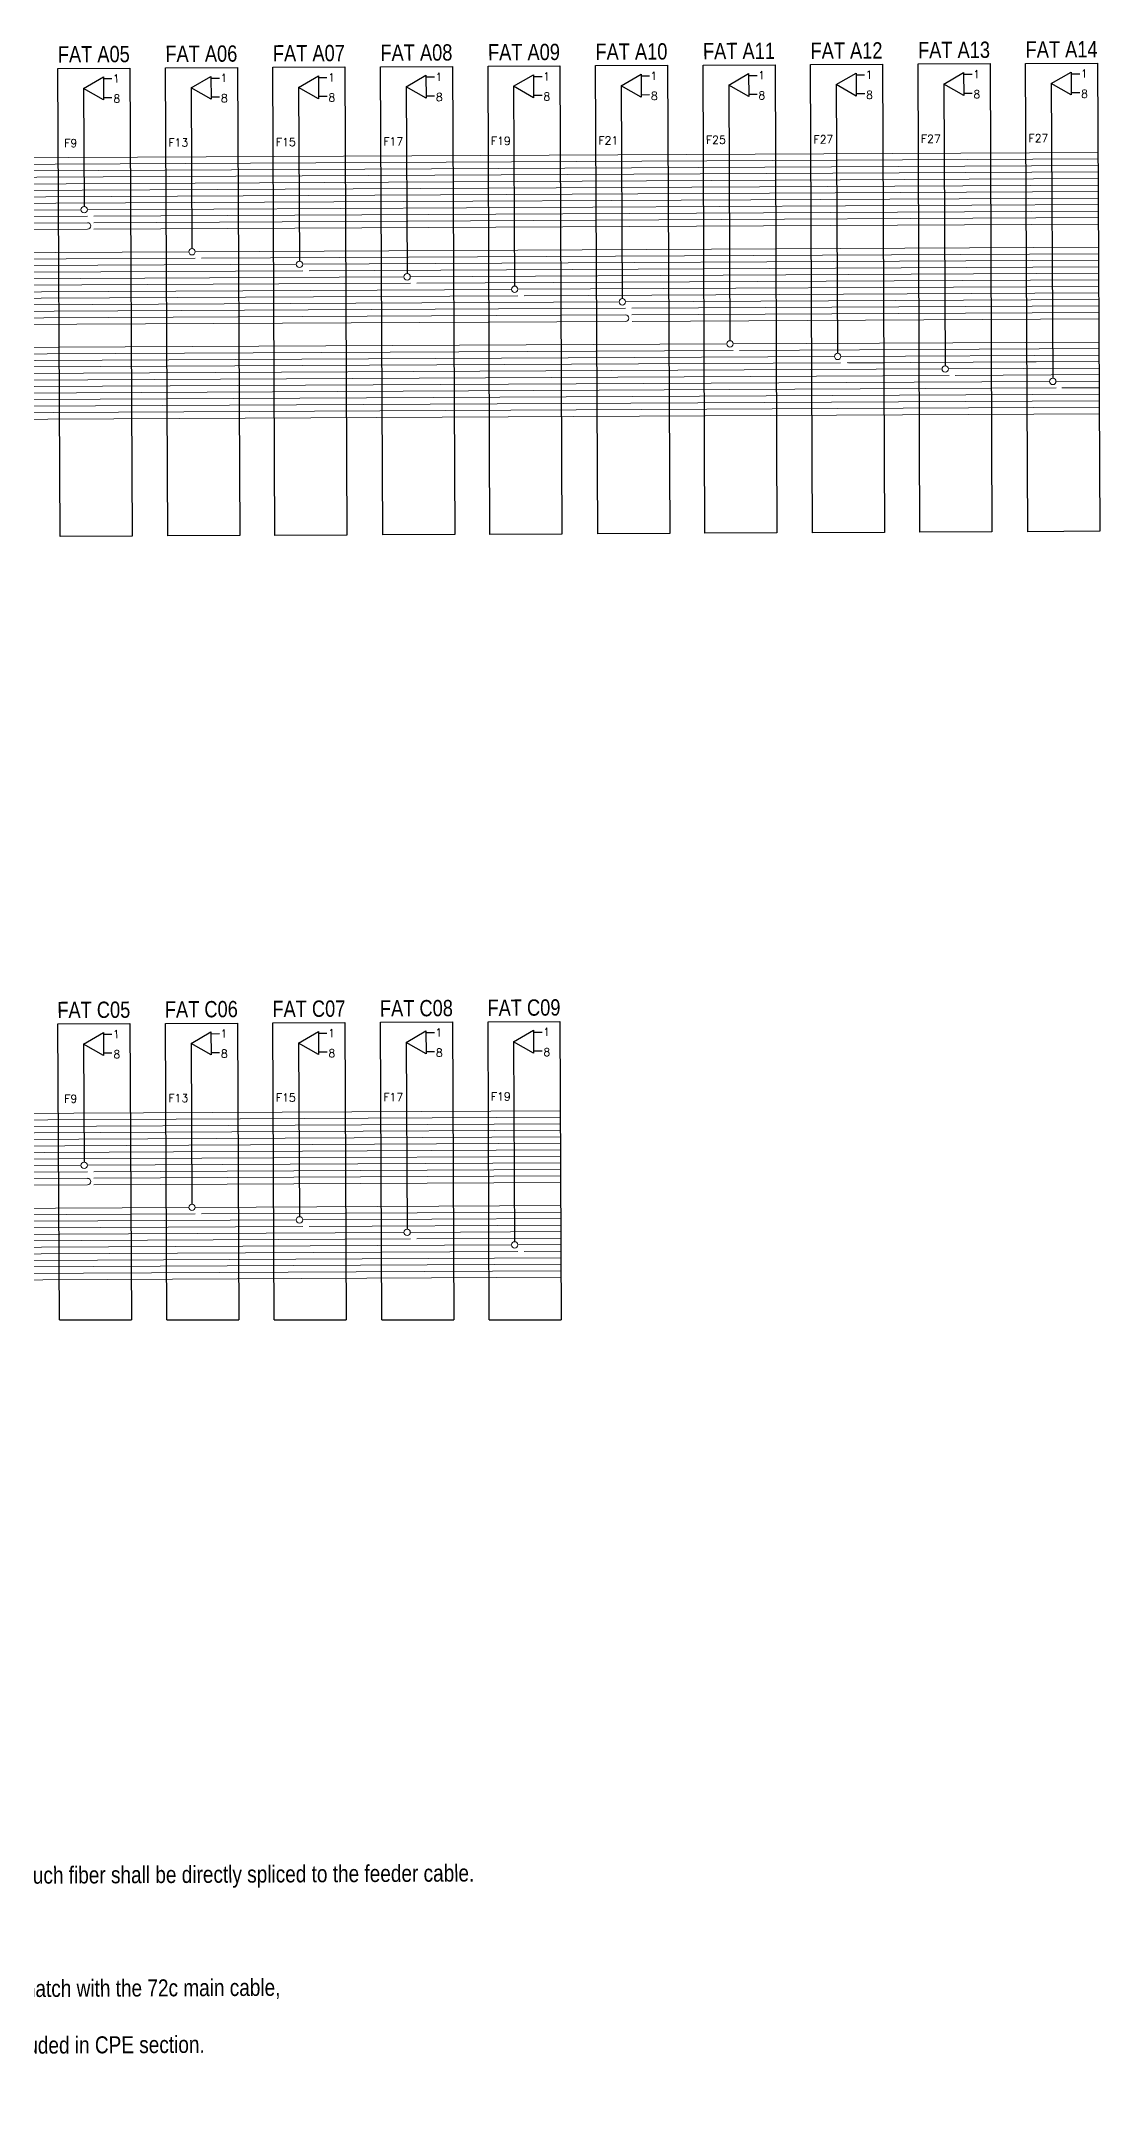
# Model space of a CAD drawing. Header units: metres. Extents: x 3071 to 12757, y 289 to 1488.
# Drawn here: x 10548 to 10672, y 976.5 to 1216.9 of the extents above; entities that cross this region are included whole.
import ezdxf
from ezdxf.enums import TextEntityAlignment as Align

# ---------------------------------------------------------------- set-up
doc = ezdxf.new("R2010")
doc.units = ezdxf.units.M
for name, color, linetype, lineweight in [('Expansion Core', 8, 'Continuous', 5), ('Expansion Cores', 7, 'Continuous', 13), ('Service Core', 7, 'Continuous', 13)]:
    doc.layers.add(name, color=color, linetype=linetype, lineweight=lineweight)
for name, color, linetype in [('FAT CODE', 7, 'Continuous'), ('FAT SP', 7, 'Continuous'), ('lcp1_f1', 50, 'Continuous'), ('moniter core', 6, 'Continuous'), ('napf1-f15', 20, 'Continuous'), ('Regular LCP ID', 7, 'Continuous')]:
    doc.layers.add(name, color=color, linetype=linetype)
doc.styles.add('Mark', font='arial.ttf', dxfattribs={"width": 0.8, "height": 2.5})
doc.styles.add('ROMANS', font='romans.shx', dxfattribs={"width": 1.2})

msp = doc.modelspace()

# ---------------------------------------------------------------- linework, layer by layer
at = {"layer": 'Expansion Core'}
for points in [[(10502.98, 1203.03), (10671.82, 1203.87)], [(10503.74, 1202.27), (10671.83, 1203.11)], [(10515.59, 1201.56), (10671.83, 1202.34)], [(10516.34, 1200.8), (10671.84, 1201.58)], [(10528.2, 1200.09), (10671.84, 1200.81)], [(10528.95, 1199.33), (10671.84, 1200.05)], [(10540.8, 1198.63), (10671.85, 1199.28)], [(10541.55, 1197.87), (10671.85, 1198.52)], [(10553.41, 1197.16), (10671.85, 1197.76)], [(10554.16, 1196.4), (10671.86, 1196.99)], [(10554.16, 1195.63), (10671.86, 1196.23)], [(10554.17, 1194.87), (10671.87, 1195.46)], [(10566.03, 1192.23), (10671.88, 1192.76)], [(10566.78, 1191.47), (10671.88, 1191.99)], [(10578.64, 1190.76), (10671.89, 1191.23)], [(10579.39, 1190), (10671.89, 1190.46)], [(10591.24, 1189.29), (10671.9, 1189.7)], [(10592, 1188.53), (10671.9, 1188.93)], [(10603.85, 1187.83), (10671.9, 1188.17)], [(10604.6, 1187.07), (10671.91, 1187.41)], [(10616.45, 1186.36), (10671.91, 1186.64)], [(10617.21, 1185.6), (10671.91, 1185.88)], [(10617.21, 1184.84), (10671.92, 1185.11)], [(10617.22, 1184.07), (10671.92, 1184.35)], [(10629.08, 1181.43), (10671.94, 1181.64)], [(10629.83, 1180.67), (10671.94, 1180.88)], [(10641.68, 1179.96), (10671.94, 1180.11)], [(10642.44, 1179.2), (10671.95, 1179.35)], [(10642.57, 1179.2), (10646.75, 1179.22)], [(10654.29, 1178.5), (10671.95, 1178.58)], [(10663.51, 1179.31), (10671.95, 1179.35)], [(10655.1, 1177.74), (10671.96, 1177.82)], [(10666.9, 1177.03), (10671.96, 1177.06)], [(10667.57, 1176.27), (10671.96, 1176.29)], [(10502.98, 1091), (10608.82, 1091.53)], [(10503.74, 1090.24), (10608.82, 1090.77)], [(10515.59, 1089.53), (10608.83, 1090)], [(10516.34, 1088.77), (10608.83, 1089.24)], [(10528.2, 1088.07), (10608.83, 1088.47)], [(10528.95, 1087.31), (10608.84, 1087.71)], [(10540.8, 1086.6), (10608.84, 1086.94)], [(10541.55, 1085.84), (10608.84, 1086.18)], [(10553.41, 1085.13), (10608.85, 1085.41)], [(10554.16, 1084.37), (10608.85, 1084.65)], [(10554.16, 1083.61), (10608.85, 1083.88)], [(10554.17, 1082.84), (10608.85, 1083.12)], [(10566.03, 1080.2), (10608.86, 1080.42)], [(10566.78, 1079.44), (10608.87, 1079.65)], [(10578.64, 1078.74), (10608.87, 1078.89)], [(10579.39, 1077.97), (10608.87, 1078.12)], [(10591.24, 1077.27), (10608.88, 1077.36)], [(10592, 1076.51), (10608.88, 1076.59)], [(10603.85, 1075.8), (10608.88, 1075.83)], [(10604.6, 1075.04), (10608.89, 1075.06)]]:
    msp.add_lwpolyline(points, dxfattribs=at)
at = {"layer": 'Expansion Cores'}
for points in [[(10460.18, 1195.93), (10553.41, 1196.4)], [(10460.21, 1190.93), (10566.03, 1191.46)], [(10460.21, 1189.4), (10578.64, 1190)], [(10460.22, 1187.87), (10591.25, 1188.53)], [(10460.23, 1186.34), (10603.85, 1187.06)], [(10460.24, 1184.81), (10616.46, 1185.6)], [(10460.26, 1179.82), (10629.08, 1180.66)], [(10460.27, 1178.29), (10641.66, 1179.2)], [(10460.28, 1176.76), (10654.37, 1177.73)], [(10460.28, 1175.23), (10666.92, 1176.26)], [(10460.29, 1173.7), (10671.97, 1174.76)], [(10460.18, 1083.9), (10553.41, 1084.37)], [(10460.21, 1078.91), (10566.03, 1079.44)], [(10460.21, 1077.38), (10578.64, 1077.97)], [(10460.22, 1075.85), (10591.25, 1076.5)], [(10460.23, 1074.32), (10603.85, 1075.04)], [(10460.24, 1072.79), (10608.89, 1073.53)]]:
    msp.add_lwpolyline(points, dxfattribs=at)
at = {"layer": 'FAT SP'}
for p, q in [((10556.29, 1212.49), (10555.29, 1212.49)), ((10568.88, 1212.55), (10567.89, 1212.55)), ((10581.48, 1212.62), (10580.48, 1212.61)), ((10594.08, 1212.68), (10593.08, 1212.68)), ((10606.68, 1212.74), (10605.68, 1212.74)), ((10619.28, 1212.81), (10618.28, 1212.8)), ((10631.88, 1212.87), (10630.88, 1212.86)), ((10641.15, 1211.82), (10641.31, 1180.34)), ((10644.47, 1212.93), (10643.48, 1212.93)), ((10653.75, 1211.88), (10653.91, 1178.9)), ((10657.07, 1213), (10656.07, 1212.99)), ((10666.35, 1211.94), (10666.52, 1177.4)), ((10669.67, 1213.06), (10668.67, 1213.05)), ((10552.96, 1211.37), (10553.03, 1197.53)), ((10556.29, 1210.29), (10555.3, 1210.28)), ((10565.56, 1211.44), (10565.65, 1192.6)), ((10568.89, 1210.35), (10567.9, 1210.35)), ((10578.16, 1211.5), (10578.26, 1191.13)), ((10581.49, 1210.42), (10580.5, 1210.41)), ((10590.76, 1211.56), (10590.87, 1189.67)), ((10594.09, 1210.48), (10593.09, 1210.47)), ((10603.35, 1211.63), (10603.47, 1188.2)), ((10606.69, 1210.54), (10605.69, 1210.54)), ((10615.95, 1211.69), (10616.08, 1186.73)), ((10619.28, 1210.61), (10618.29, 1210.6)), ((10628.55, 1211.75), (10628.7, 1181.8)), ((10631.88, 1210.67), (10630.89, 1210.66)), ((10644.48, 1210.73), (10643.49, 1210.73)), ((10657.08, 1210.8), (10656.09, 1210.79)), ((10669.68, 1210.86), (10668.68, 1210.85)), ((10552.96, 1099.35), (10553.03, 1085.51)), ((10556.29, 1100.47), (10555.29, 1100.46)), ((10565.56, 1099.41), (10565.65, 1080.57)), ((10568.88, 1100.53), (10567.89, 1100.52)), ((10578.16, 1099.47), (10578.26, 1079.11)), ((10581.48, 1100.59), (10580.48, 1100.59)), ((10590.76, 1099.54), (10590.87, 1077.64)), ((10594.08, 1100.65), (10593.08, 1100.65)), ((10603.35, 1099.6), (10603.47, 1076.18)), ((10606.68, 1100.72), (10605.68, 1100.71)), ((10556.29, 1098.26), (10555.3, 1098.26)), ((10568.89, 1098.33), (10567.9, 1098.32)), ((10581.49, 1098.39), (10580.5, 1098.39)), ((10594.09, 1098.45), (10593.09, 1098.45)), ((10606.69, 1098.52), (10605.69, 1098.51))]:
    msp.add_line(p, q, dxfattribs=at)
at = {"layer": 'FAT SP', "color": 1}
for points in [[(10552.96, 1211.37), (10555.29, 1212.73), (10555.3, 1210.04)], [(10565.56, 1211.44), (10567.89, 1212.79), (10567.9, 1210.1)], [(10578.16, 1211.5), (10580.48, 1212.86), (10580.5, 1210.16)], [(10590.76, 1211.56), (10593.08, 1212.92), (10593.1, 1210.23)], [(10603.35, 1211.63), (10605.68, 1212.98), (10605.69, 1210.29)], [(10615.95, 1211.69), (10618.28, 1213.05), (10618.29, 1210.35)], [(10628.55, 1211.75), (10630.88, 1213.11), (10630.89, 1210.42)], [(10641.15, 1211.82), (10643.47, 1213.17), (10643.49, 1210.48)], [(10653.75, 1211.88), (10656.07, 1213.24), (10656.09, 1210.54)], [(10666.35, 1211.94), (10668.67, 1213.3), (10668.68, 1210.61)], [(10552.96, 1099.35), (10555.29, 1100.71), (10555.3, 1098.01)], [(10565.56, 1099.41), (10567.89, 1100.77), (10567.9, 1098.08)], [(10578.16, 1099.47), (10580.48, 1100.83), (10580.5, 1098.14)], [(10590.76, 1099.54), (10593.08, 1100.9), (10593.1, 1098.2)], [(10603.35, 1099.6), (10605.68, 1100.96), (10605.69, 1098.27)]]:
    msp.add_lwpolyline(points, close=True, dxfattribs=at)
at = {"layer": 'lcp1_f1', "color": 3, "ltscale": 8}
for points in [[(10638.14, 1214.18), (10646.58, 1214.22), (10646.79, 1159.33), (10638.35, 1159.29)], [(10650.74, 1214.24), (10659.17, 1214.28), (10659.39, 1159.39), (10650.95, 1159.35)], [(10663.34, 1214.3), (10671.77, 1214.34), (10672.05, 1159.46), (10663.61, 1159.41)], [(10549.95, 1213.73), (10558.39, 1213.77), (10558.66, 1158.89), (10550.23, 1158.84)], [(10562.55, 1213.8), (10570.99, 1213.84), (10571.26, 1158.95), (10562.83, 1158.91)], [(10575.15, 1213.86), (10583.58, 1213.9), (10583.8, 1159.01), (10575.36, 1158.97)], [(10587.75, 1213.92), (10596.18, 1213.96), (10596.46, 1159.08), (10588.02, 1159.03)], [(10600.35, 1213.99), (10608.78, 1214.03), (10608.99, 1159.14), (10600.56, 1159.1)], [(10612.94, 1214.05), (10621.38, 1214.09), (10621.65, 1159.2), (10613.22, 1159.16)], [(10625.54, 1214.11), (10633.98, 1214.15), (10634.19, 1159.27), (10625.76, 1159.22)]]:
    msp.add_lwpolyline(points, close=True, dxfattribs=at)
for points in [[(10550.13, 1067), (10549.95, 1101.71), (10558.39, 1101.75), (10558.56, 1067)], [(10562.73, 1067), (10562.55, 1101.77), (10570.99, 1101.81), (10571.16, 1067)], [(10575.29, 1067), (10575.15, 1101.83), (10583.58, 1101.88), (10583.72, 1067)], [(10587.92, 1067), (10587.75, 1101.9), (10596.18, 1101.94), (10596.36, 1067)], [(10600.48, 1067), (10600.35, 1101.96), (10608.78, 1102), (10608.92, 1067)]]:
    msp.add_lwpolyline(points, dxfattribs=at)
at = {"layer": 'lcp1_f1', "color": 3}
for points in [[(10550.13, 1067), (10558.56, 1067)], [(10562.73, 1067), (10571.16, 1067)], [(10575.29, 1067), (10583.72, 1067)], [(10587.92, 1067), (10596.36, 1067)], [(10600.48, 1067), (10608.92, 1067)]]:
    msp.add_lwpolyline(points, dxfattribs=at)
at = {"layer": 'moniter core', "color": 6, "lineweight": 5}
for points in [[(10464.95, 1195.19), (10553.42, 1195.63)], [(10479.69, 1194.5), (10553.42, 1194.87)], [(10465, 1184.07), (10616.46, 1184.83)], [(10479.82, 1183.38), (10616.47, 1184.07)], [(10465.06, 1172.96), (10671.97, 1174)], [(10479.46, 1172.26), (10671.98, 1173.23)], [(10464.95, 1083.16), (10553.42, 1083.61)], [(10479.69, 1082.47), (10553.42, 1082.84)], [(10465, 1072.05), (10608.89, 1072.77)], [(10479.82, 1071.36), (10608.9, 1072)]]:
    msp.add_lwpolyline(points, dxfattribs=at)
for centre in [(10553.42, 1195.25), (10616.46, 1184.45), (10553.42, 1083.22)]:
    msp.add_arc(centre, 0.382, 270.2877, 90.2877, dxfattribs=at)
at = {"layer": 'napf1-f15', "lineweight": 9}
for centre in [(10553.03, 1197.16), (10565.66, 1192.23), (10578.26, 1190.76), (10590.87, 1189.29), (10603.47, 1187.83), (10616.08, 1186.36), (10628.7, 1181.43), (10641.31, 1179.96), (10653.92, 1178.49), (10666.52, 1177.03), (10553.03, 1085.13), (10565.66, 1080.2), (10578.26, 1078.73), (10590.87, 1077.27), (10603.47, 1075.8)]:
    msp.add_circle(centre, 0.375, dxfattribs=at)
at = {"layer": 'Service Core'}
for points in [[(10461.39, 1196.69), (10552.66, 1197.16)], [(10461.43, 1190.17), (10577.89, 1190.76)], [(10479.42, 1191.79), (10565.28, 1192.22)], [(10461.44, 1188.64), (10590.49, 1189.29)], [(10461.45, 1187.11), (10603.1, 1187.82)], [(10461.46, 1185.58), (10615.71, 1186.36)], [(10479.48, 1180.68), (10628.33, 1181.43)], [(10460.04, 1177.52), (10653.54, 1178.49)], [(10461.5, 1179.06), (10640.93, 1179.96)], [(10460.05, 1175.99), (10666.15, 1177.03)], [(10461.22, 1174.47), (10671.97, 1175.53)], [(10461.39, 1084.66), (10552.66, 1085.13)], [(10479.42, 1079.77), (10565.28, 1080.2)], [(10461.43, 1078.15), (10577.89, 1078.73)], [(10461.44, 1076.62), (10590.49, 1077.27)], [(10461.45, 1075.09), (10603.1, 1075.8)], [(10461.46, 1073.56), (10608.89, 1074.3)]]:
    msp.add_lwpolyline(points, dxfattribs=at)

# ---------------------------------------------------------------- texts
at = {"layer": 'FAT CODE', "color": 1, "lineweight": 30, "style": 'Mark', "width": 0.8}
for s, p in [('FAT A09', (10604.56, 1215.64)), ('FAT A10', (10617.15, 1215.7)), ('FAT A11', (10629.75, 1215.77)), ('FAT A12', (10642.35, 1215.83)), ('FAT A13', (10654.95, 1215.89)), ('FAT A14', (10667.55, 1215.96)), ('FAT A05', (10554.16, 1215.39)), ('FAT A06', (10566.76, 1215.45)), ('FAT A07', (10579.36, 1215.51)), ('FAT A08', (10591.96, 1215.58)), ('FAT C05', (10554.16, 1103.36)), ('FAT C06', (10566.76, 1103.43)), ('FAT C07', (10579.36, 1103.49)), ('FAT C08', (10591.96, 1103.55)), ('FAT C09', (10604.56, 1103.62))]:
    msp.add_text(s, height=1.912, rotation=0.2877, dxfattribs=at).set_placement(p, align=Align.MIDDLE)
at = {"layer": 'FAT SP', "style": 'ROMANS'}
for s, p in [('1', (10556.4, 1212.07)), ('1', (10569, 1212.13)), ('1', (10581.6, 1212.19)), ('1', (10594.2, 1212.26)), ('1', (10606.79, 1212.32)), ('1', (10619.39, 1212.38)), ('1', (10631.99, 1212.45)), ('1', (10644.59, 1212.51)), ('1', (10657.19, 1212.57)), ('1', (10669.79, 1212.64)), ('8', (10556.45, 1209.71)), ('8', (10569.05, 1209.77)), ('8', (10581.64, 1209.84)), ('8', (10594.24, 1209.9)), ('8', (10606.84, 1209.96)), ('8', (10619.44, 1210.03)), ('8', (10632.04, 1210.09)), ('8', (10644.64, 1210.15)), ('8', (10657.23, 1210.22)), ('8', (10669.83, 1210.28)), ('1', (10606.79, 1100.3)), ('1', (10556.4, 1100.04)), ('1', (10569, 1100.11)), ('1', (10581.6, 1100.17)), ('8', (10594.24, 1097.87)), ('1', (10594.2, 1100.23)), ('8', (10606.84, 1097.94)), ('8', (10556.45, 1097.68)), ('8', (10569.05, 1097.75)), ('8', (10581.64, 1097.81))]:
    msp.add_text(s, height=0.938, rotation=0.2877, dxfattribs=at).set_placement(p)
at = {"layer": 'Regular LCP ID', "insert": (10398.38, 1005.48), "char_height": 1.99219, "width": 247.839, "attachment_point": 1, "rotation": 0.2877, "style": 'Mark'}
msp.add_mtext('{\\LNotes:}  \\P\\pxi-1,l1;1. Each Tube in the distribution cable shall contain 2 monitoring cores,it shall go through the whole link in this tube until the last  FAT which it  monitor.such fiber shall be directly spliced to the feeder cable. \\P2. Such 2 monitoring cores shall be interconnected at the last FAT which it monitors.  \\P3. Each FAT contains 1 service core and 1 expansion core, each service core shall be spliced in the FAT which it serves. \\P4. This fiber configuration shall be applied to all types of the distribution cable which shall be used in the project. \\P5. If here 72c main FO cable meet with 36c branch FO cable insider cluster,for 36c cable two tubes(6C/T) shall be combined  into one tube(12C/T) to match with the 72c main cable,\\P    the splicing sequence shall be complied above drawing.\\P6. Each FAT will be provided 1 pigtail with SC/APC for splicing and testing in first installation,the detail installation for pigtail and splitter(1:8) will be included in CPE section.\\P7.The detail informations of FDT tray splicing are already included in FDT layout drawing{\\fSimSun|b0|i0|c134|p2;.} ', dxfattribs=at)
at = {"layer": 'Service Core', "style": 'ROMANS'}
for s, p in [('F9', (10551.46, 1204.5)), ('F13', (10564.06, 1204.56)), ('F15', (10576.66, 1204.62)), ('F17', (10589.25, 1204.69)), ('F19', (10601.85, 1204.75)), ('F21', (10614.45, 1204.81)), ('F25', (10627.05, 1204.88)), ('F27', (10639.65, 1204.94)), ('F27', (10652.24, 1205)), ('F27', (10664.84, 1205.07)), ('F9', (10551.46, 1092.47)), ('F13', (10564.06, 1092.54)), ('F15', (10576.66, 1092.6)), ('F17', (10589.25, 1092.66)), ('F19', (10601.85, 1092.73))]:
    msp.add_text(s, height=0.938, rotation=0.2877, dxfattribs=at).set_placement(p, align=Align.CENTER)

doc.saveas('drawing.dxf')
